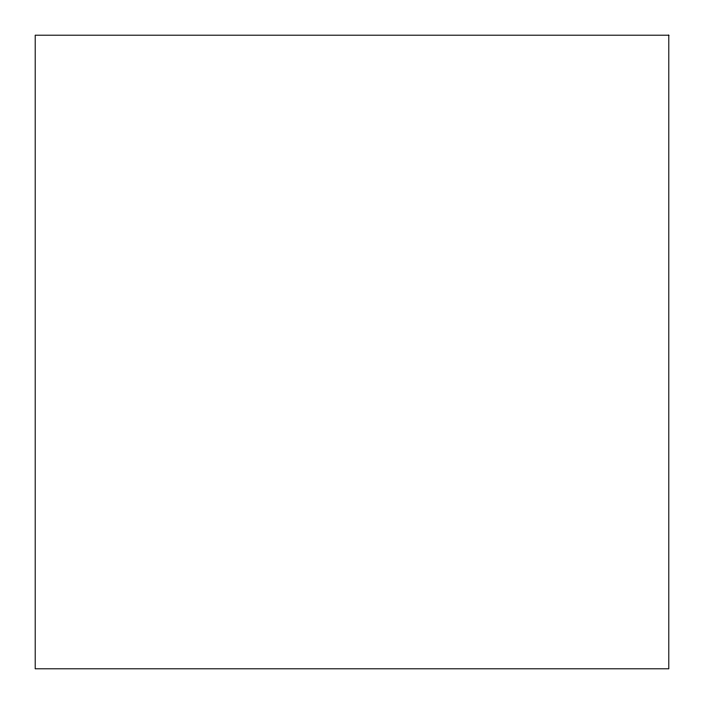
<?xml version="1.0" encoding="UTF-8"?>
<svg xmlns="http://www.w3.org/2000/svg" width="704" height="704" viewBox="0 0 704 704"><rect width="100%" height="100%" fill="white"/><g stroke="black" fill="none" stroke-linecap="round" stroke-linejoin="round"><path stroke-width="1.06" d="M668.8 35.2L35.2 35.2L35.2 668.8L668.8 668.8L668.8 35.2"/></g></svg>
